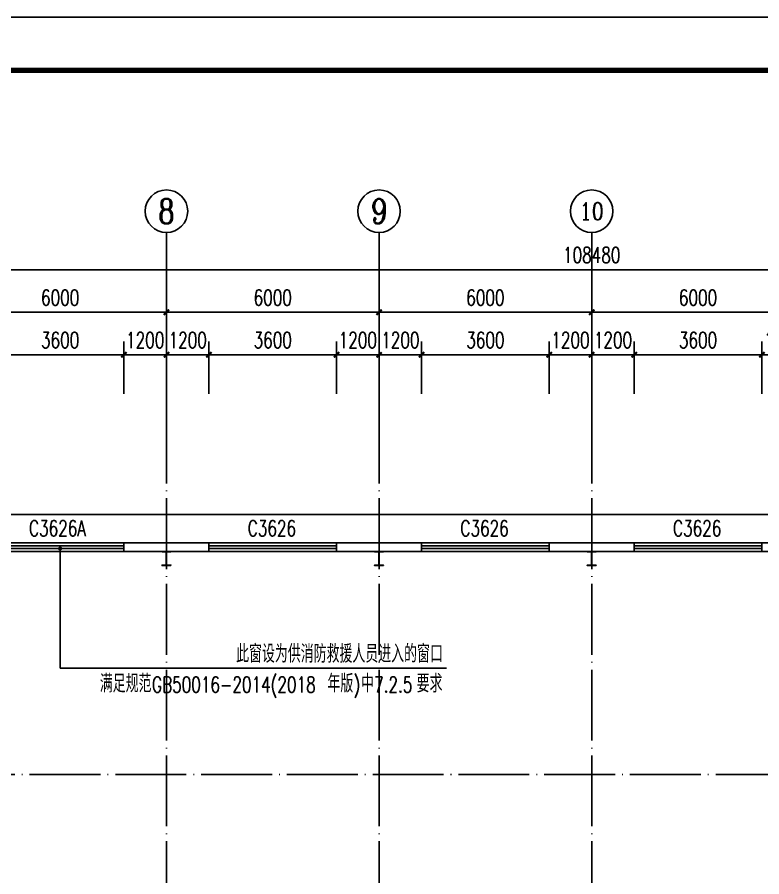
# Model space of a CAD drawing. Extents: x 1900113 to 2270874, y 17288394 to 17931430.
# Drawn here: x 2171712 to 2192724, y 17807191 to 17831452 of the extents above; entities that cross this region are included whole.
import ezdxf
from ezdxf.enums import TextEntityAlignment as Align

# ---------------------------------------------------------------- set-up
doc = ezdxf.new("R2010")
doc.units = 0
doc.header["$LTSCALE"] = 1000
doc.header["$MEASUREMENT"] = 0
doc.linetypes.add('DOTE', pattern=[2.42, 2, -0.2, 0.02, -0.2])
doc.layers.get('Defpoints').update_dxf_attribs({"color": 250})
for name, color, linetype in [('AXIS_TEXT', 7, 'Continuous'), ('AXIS_内部', 151, 'Continuous'), ('AXIS_外部', 171, 'Continuous'), ('COLUMN', 2, 'Continuous'), ('DIM_LEAD', 145, 'Continuous'), ('DOTE', 1, 'DOTE'), ('GROUND', 150, 'Continuous'), ('PUB_TEXT', 7, 'Continuous'), ('TK', 4, 'Continuous'), ('WALL-PARAPET', 6, 'Continuous'), ('WINDOW', 140, 'Continuous'), ('WINDOW_TEXT', 7, 'Continuous')]:
    doc.layers.add(name, color=color, linetype=linetype)
doc.styles.add('_TCH_AXIS', font='COMPLEX', dxfattribs={"bigfont": 'GBCBIG'})
doc.styles.add('_TCH_DIM', font='SIMPLEX', dxfattribs={"bigfont": 'GBCBIG'})
doc.styles.add('_TCH_DIM_T3', font='SIMPLEX', dxfattribs={"width": 0.705882, "bigfont": 'GBCBIG'})
doc.styles.add('_TCH_WINDOW', font='SIMPLEX', dxfattribs={"height": 3.5, "bigfont": 'GBCBIG'})
doc.styles.add('COMPLEX', font='COMPLEX')
doc.dimstyles.new('_TCH_ARCH&&150', dxfattribs={"dimtxt": 446.25, "dimasz": 150, "dimexe": 375, "dimexo": 450, "dimgap": 189.375, "dimtad": 1, "dimdec": 0, "dimzin": 0, "dimdsep": 46, "dimtxsty": '_TCH_DIM_T3', "dimblk": 'ARCHTICK', "dimcen": 0.09, "dimclrt": 7, "dimazin": 2, "dimtfac": 1, "dimtdec": 0, "dimtix": 1, "dimtmove": 2, "dimatfit": 3, "dimfxl": 0, "dimtolj": 1, "dimtzin": 0, "dimarcsym": 0})

# ---------------------------------------------------------------- blocks, each defined once
blk = doc.blocks.new('A$C3ACC4A1C')
at = {"layer": 'COLUMN'}
h = blk.add_hatch(color=256, dxfattribs=at)
h.paths.add_polyline_path([(125, 400), (0, 400), (0, 388), (120, 388), (120, 200), (125, 200)])
h.paths.add_polyline_path([(250, 400), (125, 400), (125, 200), (130, 200), (130, 388), (250, 388)])
h.paths.add_polyline_path([(250, 12), (130, 12), (130, 200), (125, 200), (125, 0), (250, 0)])
h.paths.add_polyline_path([(125, 200), (120, 200), (120, 12), (0, 12), (0, 0), (125, 0)])
blk.add_lwpolyline([(0, 0), (0, 12), (120, 12), (120, 388), (0, 388), (0, 400), (250, 400), (250, 388), (130, 388), (130, 12), (250, 12), (250, 0)], close=True, dxfattribs=at)
blk = doc.blocks.new('GeYuanFrame_52371686', base_point=(20.09, 4.53))
at = {"layer": 'TK'}
blk.add_lwpolyline([(20.09, 4.53), (20.09, 598.53), (1071.09, 598.53), (1071.09, 4.53)], close=True, dxfattribs=at)
at = {"layer": 'TK', "const_width": 1}
blk.add_lwpolyline([(45.09, 588.53), (1061.09, 588.53), (1061.09, 14.53), (45.09, 14.53)], close=True, dxfattribs=at)
blk = doc.blocks.new('_ArchTick')
at = {"color": 0, "linetype": 'ByBlock', "const_width": 0.4}
blk.add_lwpolyline([(-0.5, -0.5), (0.5, 0.5)], dxfattribs=at)
blk = doc.blocks.new('*D303')
at = {"layer": 'AXIS_内部', "color": 0, "lineweight": -2}
for p, q in [((2192724, 17820825), (2192724, 17822300)), ((2193924, 17820825), (2193924, 17822300)), ((2192724, 17821925), (2192574, 17821925)), ((2192724, 17821925), (2193924, 17821925)), ((2193924, 17821925), (2194074, 17821925))]:
    blk.add_line(p, q, dxfattribs=at)
at = {"layer": 'Defpoints', "color": 0}
for p in [(2193924, 17821925), (2192724, 17820375), (2193924, 17820375)]:
    blk.add_point(p, dxfattribs=at)
at = {"layer": 'AXIS_内部', "color": 0, "lineweight": -2, "xscale": 150, "yscale": 150, "zscale": 150}
blk.add_blockref('_ArchTick', (2192724, 17821925), dxfattribs=at)
at = {"layer": 'AXIS_内部', "color": 0, "lineweight": -2, "xscale": 150, "yscale": 150, "zscale": 150, "rotation": 180}
blk.add_blockref('_ArchTick', (2193924, 17821925), dxfattribs=at)
at = {"layer": 'AXIS_内部', "color": 7, "insert": (2193324, 17822338), "char_height": 446.2, "attachment_point": 5, "style": '_TCH_DIM_T3'}
blk.add_mtext('\\A1;1200', dxfattribs=at)
blk = doc.blocks.new('*D304')
at = {"layer": 'AXIS_内部', "color": 0, "lineweight": -2}
for p, q in [((2189124, 17820825), (2189124, 17822300)), ((2192724, 17820825), (2192724, 17822300)), ((2189124, 17821925), (2192724, 17821925))]:
    blk.add_line(p, q, dxfattribs=at)
at = {"layer": 'Defpoints', "color": 0}
for p in [(2192724, 17821925), (2189124, 17820375), (2192724, 17820375)]:
    blk.add_point(p, dxfattribs=at)
at = {"layer": 'AXIS_内部', "color": 0, "lineweight": -2, "xscale": 150, "yscale": 150, "zscale": 150, "rotation": 180}
blk.add_blockref('_ArchTick', (2189124, 17821925), dxfattribs=at)
at = {"layer": 'AXIS_内部', "color": 0, "lineweight": -2, "xscale": 150, "yscale": 150, "zscale": 150}
blk.add_blockref('_ArchTick', (2192724, 17821925), dxfattribs=at)
at = {"layer": 'AXIS_内部', "color": 7, "insert": (2190924, 17822338), "char_height": 446.2, "attachment_point": 5, "style": '_TCH_DIM_T3'}
blk.add_mtext('\\A1;3600', dxfattribs=at)
blk = doc.blocks.new('*D305')
at = {"layer": 'AXIS_内部', "color": 0, "lineweight": -2}
for p, q in [((2187924, 17820825), (2187924, 17822300)), ((2189124, 17820825), (2189124, 17822300)), ((2187924, 17821925), (2187774, 17821925)), ((2187924, 17821925), (2189124, 17821925)), ((2189124, 17821925), (2189274, 17821925))]:
    blk.add_line(p, q, dxfattribs=at)
at = {"layer": 'Defpoints', "color": 0}
for p in [(2189124, 17821925), (2187924, 17820375), (2189124, 17820375)]:
    blk.add_point(p, dxfattribs=at)
at = {"layer": 'AXIS_内部', "color": 0, "lineweight": -2, "xscale": 150, "yscale": 150, "zscale": 150}
blk.add_blockref('_ArchTick', (2187924, 17821925), dxfattribs=at)
at = {"layer": 'AXIS_内部', "color": 0, "lineweight": -2, "xscale": 150, "yscale": 150, "zscale": 150, "rotation": 180}
blk.add_blockref('_ArchTick', (2189124, 17821925), dxfattribs=at)
at = {"layer": 'AXIS_内部', "color": 7, "insert": (2188524, 17822338), "char_height": 446.2, "attachment_point": 5, "style": '_TCH_DIM_T3'}
blk.add_mtext('\\A1;1200', dxfattribs=at)
blk = doc.blocks.new('*D306')
at = {"layer": 'AXIS_内部', "color": 0, "lineweight": -2}
for p, q in [((2186724, 17820825), (2186724, 17822300)), ((2187924, 17820825), (2187924, 17822300)), ((2186724, 17821925), (2186574, 17821925)), ((2186724, 17821925), (2187924, 17821925)), ((2187924, 17821925), (2188074, 17821925))]:
    blk.add_line(p, q, dxfattribs=at)
at = {"layer": 'Defpoints', "color": 0}
for p in [(2187924, 17821925), (2186724, 17820375), (2187924, 17820375)]:
    blk.add_point(p, dxfattribs=at)
at = {"layer": 'AXIS_内部', "color": 0, "lineweight": -2, "xscale": 150, "yscale": 150, "zscale": 150}
blk.add_blockref('_ArchTick', (2186724, 17821925), dxfattribs=at)
at = {"layer": 'AXIS_内部', "color": 0, "lineweight": -2, "xscale": 150, "yscale": 150, "zscale": 150, "rotation": 180}
blk.add_blockref('_ArchTick', (2187924, 17821925), dxfattribs=at)
at = {"layer": 'AXIS_内部', "color": 7, "insert": (2187324, 17822338), "char_height": 446.2, "attachment_point": 5, "style": '_TCH_DIM_T3'}
blk.add_mtext('\\A1;1200', dxfattribs=at)
blk = doc.blocks.new('*D307')
at = {"layer": 'AXIS_内部', "color": 0, "lineweight": -2}
for p, q in [((2183124, 17820825), (2183124, 17822300)), ((2186724, 17820825), (2186724, 17822300)), ((2183124, 17821925), (2186724, 17821925))]:
    blk.add_line(p, q, dxfattribs=at)
at = {"layer": 'Defpoints', "color": 0}
for p in [(2186724, 17821925), (2183124, 17820375), (2186724, 17820375)]:
    blk.add_point(p, dxfattribs=at)
at = {"layer": 'AXIS_内部', "color": 0, "lineweight": -2, "xscale": 150, "yscale": 150, "zscale": 150, "rotation": 180}
blk.add_blockref('_ArchTick', (2183124, 17821925), dxfattribs=at)
at = {"layer": 'AXIS_内部', "color": 0, "lineweight": -2, "xscale": 150, "yscale": 150, "zscale": 150}
blk.add_blockref('_ArchTick', (2186724, 17821925), dxfattribs=at)
at = {"layer": 'AXIS_内部', "color": 7, "insert": (2184924, 17822338), "char_height": 446.2, "attachment_point": 5, "style": '_TCH_DIM_T3'}
blk.add_mtext('\\A1;3600', dxfattribs=at)
blk = doc.blocks.new('*D308')
at = {"layer": 'AXIS_内部', "color": 0, "lineweight": -2}
for p, q in [((2181924, 17820825), (2181924, 17822300)), ((2183124, 17820825), (2183124, 17822300)), ((2181924, 17821925), (2181774, 17821925)), ((2181924, 17821925), (2183124, 17821925)), ((2183124, 17821925), (2183274, 17821925))]:
    blk.add_line(p, q, dxfattribs=at)
at = {"layer": 'Defpoints', "color": 0}
for p in [(2183124, 17821925), (2181924, 17820375), (2183124, 17820375)]:
    blk.add_point(p, dxfattribs=at)
at = {"layer": 'AXIS_内部', "color": 0, "lineweight": -2, "xscale": 150, "yscale": 150, "zscale": 150}
blk.add_blockref('_ArchTick', (2181924, 17821925), dxfattribs=at)
at = {"layer": 'AXIS_内部', "color": 0, "lineweight": -2, "xscale": 150, "yscale": 150, "zscale": 150, "rotation": 180}
blk.add_blockref('_ArchTick', (2183124, 17821925), dxfattribs=at)
at = {"layer": 'AXIS_内部', "color": 7, "insert": (2182524, 17822338), "char_height": 446.2, "attachment_point": 5, "style": '_TCH_DIM_T3'}
blk.add_mtext('\\A1;1200', dxfattribs=at)
blk = doc.blocks.new('*D309')
at = {"layer": 'AXIS_内部', "color": 0, "lineweight": -2}
for p, q in [((2180724, 17820825), (2180724, 17822300)), ((2181924, 17820825), (2181924, 17822300)), ((2180724, 17821925), (2180574, 17821925)), ((2180724, 17821925), (2181924, 17821925)), ((2181924, 17821925), (2182074, 17821925))]:
    blk.add_line(p, q, dxfattribs=at)
at = {"layer": 'Defpoints', "color": 0}
for p in [(2181924, 17821925), (2180724, 17820375), (2181924, 17820375)]:
    blk.add_point(p, dxfattribs=at)
at = {"layer": 'AXIS_内部', "color": 0, "lineweight": -2, "xscale": 150, "yscale": 150, "zscale": 150}
blk.add_blockref('_ArchTick', (2180724, 17821925), dxfattribs=at)
at = {"layer": 'AXIS_内部', "color": 0, "lineweight": -2, "xscale": 150, "yscale": 150, "zscale": 150, "rotation": 180}
blk.add_blockref('_ArchTick', (2181924, 17821925), dxfattribs=at)
at = {"layer": 'AXIS_内部', "color": 7, "insert": (2181324, 17822338), "char_height": 446.2, "attachment_point": 5, "style": '_TCH_DIM_T3'}
blk.add_mtext('\\A1;1200', dxfattribs=at)
blk = doc.blocks.new('*D310')
at = {"layer": 'AXIS_内部', "color": 0, "lineweight": -2}
for p, q in [((2177124, 17820825), (2177124, 17822300)), ((2180724, 17820825), (2180724, 17822300)), ((2177124, 17821925), (2180724, 17821925))]:
    blk.add_line(p, q, dxfattribs=at)
at = {"layer": 'Defpoints', "color": 0}
for p in [(2180724, 17821925), (2177124, 17820375), (2180724, 17820375)]:
    blk.add_point(p, dxfattribs=at)
at = {"layer": 'AXIS_内部', "color": 0, "lineweight": -2, "xscale": 150, "yscale": 150, "zscale": 150, "rotation": 180}
blk.add_blockref('_ArchTick', (2177124, 17821925), dxfattribs=at)
at = {"layer": 'AXIS_内部', "color": 0, "lineweight": -2, "xscale": 150, "yscale": 150, "zscale": 150}
blk.add_blockref('_ArchTick', (2180724, 17821925), dxfattribs=at)
at = {"layer": 'AXIS_内部', "color": 7, "insert": (2178924, 17822338), "char_height": 446.2, "attachment_point": 5, "style": '_TCH_DIM_T3'}
blk.add_mtext('\\A1;3600', dxfattribs=at)
blk = doc.blocks.new('*D311')
at = {"layer": 'AXIS_内部', "color": 0, "lineweight": -2}
for p, q in [((2175924, 17820825), (2175924, 17822300)), ((2177124, 17820825), (2177124, 17822300)), ((2175924, 17821925), (2175774, 17821925)), ((2175924, 17821925), (2177124, 17821925)), ((2177124, 17821925), (2177274, 17821925))]:
    blk.add_line(p, q, dxfattribs=at)
at = {"layer": 'Defpoints', "color": 0}
for p in [(2177124, 17821925), (2175924, 17820375), (2177124, 17820375)]:
    blk.add_point(p, dxfattribs=at)
at = {"layer": 'AXIS_内部', "color": 0, "lineweight": -2, "xscale": 150, "yscale": 150, "zscale": 150}
blk.add_blockref('_ArchTick', (2175924, 17821925), dxfattribs=at)
at = {"layer": 'AXIS_内部', "color": 0, "lineweight": -2, "xscale": 150, "yscale": 150, "zscale": 150, "rotation": 180}
blk.add_blockref('_ArchTick', (2177124, 17821925), dxfattribs=at)
at = {"layer": 'AXIS_内部', "color": 7, "insert": (2176524, 17822338), "char_height": 446.2, "attachment_point": 5, "style": '_TCH_DIM_T3'}
blk.add_mtext('\\A1;1200', dxfattribs=at)
blk = doc.blocks.new('*D312')
at = {"layer": 'AXIS_内部', "color": 0, "lineweight": -2}
for p, q in [((2174724, 17820825), (2174724, 17822300)), ((2175924, 17820825), (2175924, 17822300)), ((2174724, 17821925), (2174574, 17821925)), ((2174724, 17821925), (2175924, 17821925)), ((2175924, 17821925), (2176074, 17821925))]:
    blk.add_line(p, q, dxfattribs=at)
at = {"layer": 'Defpoints', "color": 0}
for p in [(2175924, 17821925), (2174724, 17820375), (2175924, 17820375)]:
    blk.add_point(p, dxfattribs=at)
at = {"layer": 'AXIS_内部', "color": 0, "lineweight": -2, "xscale": 150, "yscale": 150, "zscale": 150}
blk.add_blockref('_ArchTick', (2174724, 17821925), dxfattribs=at)
at = {"layer": 'AXIS_内部', "color": 0, "lineweight": -2, "xscale": 150, "yscale": 150, "zscale": 150, "rotation": 180}
blk.add_blockref('_ArchTick', (2175924, 17821925), dxfattribs=at)
at = {"layer": 'AXIS_内部', "color": 7, "insert": (2175324, 17822338), "char_height": 446.2, "attachment_point": 5, "style": '_TCH_DIM_T3'}
blk.add_mtext('\\A1;1200', dxfattribs=at)
blk = doc.blocks.new('*D313')
at = {"layer": 'AXIS_内部', "color": 0, "lineweight": -2}
for p, q in [((2171124, 17820825), (2171124, 17822300)), ((2174724, 17820825), (2174724, 17822300)), ((2171124, 17821925), (2174724, 17821925))]:
    blk.add_line(p, q, dxfattribs=at)
at = {"layer": 'Defpoints', "color": 0}
for p in [(2174724, 17821925), (2171124, 17820375), (2174724, 17820375)]:
    blk.add_point(p, dxfattribs=at)
at = {"layer": 'AXIS_内部', "color": 0, "lineweight": -2, "xscale": 150, "yscale": 150, "zscale": 150, "rotation": 180}
blk.add_blockref('_ArchTick', (2171124, 17821925), dxfattribs=at)
at = {"layer": 'AXIS_内部', "color": 0, "lineweight": -2, "xscale": 150, "yscale": 150, "zscale": 150}
blk.add_blockref('_ArchTick', (2174724, 17821925), dxfattribs=at)
at = {"layer": 'AXIS_内部', "color": 7, "insert": (2172924, 17822338), "char_height": 446.2, "attachment_point": 5, "style": '_TCH_DIM_T3'}
blk.add_mtext('\\A1;3600', dxfattribs=at)
blk = doc.blocks.new('*D592')
at = {"layer": 'AXIS_外部', "color": 0, "lineweight": -2}
for p, q in [((2169924, 17819825), (2169924, 17823500)), ((2175924, 17819825), (2175924, 17823500)), ((2169924, 17823125), (2175924, 17823125))]:
    blk.add_line(p, q, dxfattribs=at)
at = {"layer": 'Defpoints', "color": 0}
for p in [(2175924, 17823125), (2169924, 17819375), (2175924, 17819375)]:
    blk.add_point(p, dxfattribs=at)
at = {"layer": 'AXIS_外部', "color": 0, "lineweight": -2, "xscale": 150, "yscale": 150, "zscale": 150, "rotation": 180}
blk.add_blockref('_ArchTick', (2169924, 17823125), dxfattribs=at)
at = {"layer": 'AXIS_外部', "color": 0, "lineweight": -2, "xscale": 150, "yscale": 150, "zscale": 150}
blk.add_blockref('_ArchTick', (2175924, 17823125), dxfattribs=at)
at = {"layer": 'AXIS_外部', "color": 7, "insert": (2172924, 17823538), "char_height": 446.2, "attachment_point": 5, "style": '_TCH_DIM_T3'}
blk.add_mtext('\\A1;6000', dxfattribs=at)
blk = doc.blocks.new('*D593')
at = {"layer": 'AXIS_外部', "color": 0, "lineweight": -2}
for p, q in [((2175924, 17819825), (2175924, 17823500)), ((2181924, 17819825), (2181924, 17823500)), ((2175924, 17823125), (2181924, 17823125))]:
    blk.add_line(p, q, dxfattribs=at)
at = {"layer": 'Defpoints', "color": 0}
for p in [(2181924, 17823125), (2175924, 17819375), (2181924, 17819375)]:
    blk.add_point(p, dxfattribs=at)
at = {"layer": 'AXIS_外部', "color": 0, "lineweight": -2, "xscale": 150, "yscale": 150, "zscale": 150, "rotation": 180}
blk.add_blockref('_ArchTick', (2175924, 17823125), dxfattribs=at)
at = {"layer": 'AXIS_外部', "color": 0, "lineweight": -2, "xscale": 150, "yscale": 150, "zscale": 150}
blk.add_blockref('_ArchTick', (2181924, 17823125), dxfattribs=at)
at = {"layer": 'AXIS_外部', "color": 7, "insert": (2178924, 17823538), "char_height": 446.2, "attachment_point": 5, "style": '_TCH_DIM_T3'}
blk.add_mtext('\\A1;6000', dxfattribs=at)
blk = doc.blocks.new('*D594')
at = {"layer": 'AXIS_外部', "color": 0, "lineweight": -2}
for p, q in [((2181924, 17819825), (2181924, 17823500)), ((2187924, 17819825), (2187924, 17823500)), ((2181924, 17823125), (2187924, 17823125))]:
    blk.add_line(p, q, dxfattribs=at)
at = {"layer": 'Defpoints', "color": 0}
for p in [(2187924, 17823125), (2181924, 17819375), (2187924, 17819375)]:
    blk.add_point(p, dxfattribs=at)
at = {"layer": 'AXIS_外部', "color": 0, "lineweight": -2, "xscale": 150, "yscale": 150, "zscale": 150, "rotation": 180}
blk.add_blockref('_ArchTick', (2181924, 17823125), dxfattribs=at)
at = {"layer": 'AXIS_外部', "color": 0, "lineweight": -2, "xscale": 150, "yscale": 150, "zscale": 150}
blk.add_blockref('_ArchTick', (2187924, 17823125), dxfattribs=at)
at = {"layer": 'AXIS_外部', "color": 7, "insert": (2184924, 17823538), "char_height": 446.2, "attachment_point": 5, "style": '_TCH_DIM_T3'}
blk.add_mtext('\\A1;6000', dxfattribs=at)
blk = doc.blocks.new('*D595')
at = {"layer": 'AXIS_外部', "color": 0, "lineweight": -2}
for p, q in [((2187924, 17819825), (2187924, 17823500)), ((2193924, 17819825), (2193924, 17823500)), ((2187924, 17823125), (2193924, 17823125))]:
    blk.add_line(p, q, dxfattribs=at)
at = {"layer": 'Defpoints', "color": 0}
for p in [(2193924, 17823125), (2187924, 17819375), (2193924, 17819375)]:
    blk.add_point(p, dxfattribs=at)
at = {"layer": 'AXIS_外部', "color": 0, "lineweight": -2, "xscale": 150, "yscale": 150, "zscale": 150, "rotation": 180}
blk.add_blockref('_ArchTick', (2187924, 17823125), dxfattribs=at)
at = {"layer": 'AXIS_外部', "color": 0, "lineweight": -2, "xscale": 150, "yscale": 150, "zscale": 150}
blk.add_blockref('_ArchTick', (2193924, 17823125), dxfattribs=at)
at = {"layer": 'AXIS_外部', "color": 7, "insert": (2190924, 17823538), "char_height": 446.2, "attachment_point": 5, "style": '_TCH_DIM_T3'}
blk.add_mtext('\\A1;6000', dxfattribs=at)
blk = doc.blocks.new('*D605')
at = {"layer": 'AXIS_外部', "color": 0, "lineweight": -2}
for p, q in [((2133684, 17819825), (2133684, 17824700)), ((2242164, 17819825), (2242164, 17824700)), ((2133684, 17824325), (2242164, 17824325))]:
    blk.add_line(p, q, dxfattribs=at)
at = {"layer": 'Defpoints', "color": 0}
for p in [(2242164, 17824325), (2133684, 17819375), (2242164, 17819375)]:
    blk.add_point(p, dxfattribs=at)
at = {"layer": 'AXIS_外部', "color": 0, "lineweight": -2, "xscale": 150, "yscale": 150, "zscale": 150, "rotation": 180}
blk.add_blockref('_ArchTick', (2133684, 17824325), dxfattribs=at)
at = {"layer": 'AXIS_外部', "color": 0, "lineweight": -2, "xscale": 150, "yscale": 150, "zscale": 150}
blk.add_blockref('_ArchTick', (2242164, 17824325), dxfattribs=at)
at = {"layer": 'AXIS_外部', "color": 7, "insert": (2187924, 17824738), "char_height": 446.2, "attachment_point": 5, "style": '_TCH_DIM_T3'}
blk.add_mtext('\\A1;108480', dxfattribs=at)
blk = doc.blocks.new('$WINLIB2D$00000001')
for p, q in [((-0.5, 0.5), (0.5, 0.5)), ((-0.5, 0.5), (-0.5, -0.5)), ((0.5, -0.5), (0.5, 0.5)), ((0.5, 0.1667), (-0.5, 0.1667)), ((0.5, -0.1667), (-0.5, -0.1667)), ((-0.5, -0.5), (0.5, -0.5))]:
    blk.add_line(p, q)
blk = doc.blocks.new('_AXISO')
blk.add_circle((0, 0), 0.5)
at = {"layer": 'AXIS_TEXT', "style": 'COMPLEX', "width": 1.041667}
blk.add_attdef('A', text='', height=0.56, dxfattribs=at).set_placement((-0.25, -0.28), (0.25, -0.28), align=Align.FIT)

msp = doc.modelspace()

# ---------------------------------------------------------------- linework, layer by layer
at = {"layer": 'AXIS_外部'}
for p, q in [((2175923.5, 17819375.4), (2175923.5, 17825375.4)), ((2181923.5, 17819375.4), (2181923.5, 17825375.4)), ((2187923.5, 17819375.4), (2187923.5, 17825375.4))]:
    msp.add_line(p, q, dxfattribs=at)
at = {"layer": 'DIM_LEAD'}
for p, q in [((2172923.5, 17816455.4), (2172923.5, 17813075.4)), ((2172923.5, 17813075.4), (2183822.3, 17813075.4))]:
    msp.add_line(p, q, dxfattribs=at)
at = {"layer": 'DIM_LEAD', "const_width": 60}
msp.add_lwpolyline([(2172923.5, 17816485.4, 1), (2172923.5, 17816425.4, 1)], format="xyb", close=True, dxfattribs=at)
at = {"layer": 'DOTE'}
for p, q in [((2175923.5, 17755375.4), (2175923.5, 17819375.4)), ((2181923.5, 17755375.4), (2181923.5, 17819375.4)), ((2187923.5, 17755375.4), (2187923.5, 17819375.4)), ((2130923.5, 17816375.4), (2244923.5, 17816375.4)), ((2130923.5, 17810075.4), (2244923.5, 17810075.4))]:
    msp.add_line(p, q, dxfattribs=at)
at = {"layer": 'GROUND'}
for p, q in [((2206373.5, 17817415.4), (2163473.5, 17817415.4)), ((2206373.5, 17816615.4), (2163473.5, 17816615.4))]:
    msp.add_line(p, q, dxfattribs=at)
at = {"layer": 'WALL-PARAPET'}
for p, q in [((2177123.5, 17816615.4), (2174723.5, 17816615.4)), ((2174723.5, 17816615.4), (2174723.5, 17816375.4)), ((2177123.5, 17816375.4), (2177123.5, 17816615.4)), ((2183123.5, 17816615.4), (2180723.5, 17816615.4)), ((2180723.5, 17816615.4), (2180723.5, 17816375.4)), ((2183123.5, 17816375.4), (2183123.5, 17816615.4)), ((2189123.5, 17816615.4), (2186723.5, 17816615.4)), ((2186723.5, 17816615.4), (2186723.5, 17816375.4)), ((2189123.5, 17816375.4), (2189123.5, 17816615.4)), ((2174723.5, 17816375.4), (2177123.5, 17816375.4)), ((2180723.5, 17816375.4), (2183123.5, 17816375.4)), ((2186723.5, 17816375.4), (2189123.5, 17816375.4))]:
    msp.add_line(p, q, dxfattribs=at)

# ---------------------------------------------------------------- block references
at = {"xscale": 150, "yscale": 150, "zscale": 150}
msp.add_blockref('GeYuanFrame_52371686', (2113223.5, 17742352.4), dxfattribs=at)
at = {"layer": 'AXIS_外部'}
ref = msp.add_blockref('_AXISO', (2175923.5, 17825975.4), dxfattribs=dict(at, xscale=1200, yscale=1200, zscale=1200))
ref.add_attrib('A', '8', dxfattribs={"layer": 'AXIS_TEXT', "height": 698.9, "style": '_TCH_AXIS'}).set_placement((2175690.5, 17825625.9), (2176156.5, 17825625.9), align=Align.FIT)
ref = msp.add_blockref('_AXISO', (2181923.5, 17825975.4), dxfattribs=dict(at, xscale=1200, yscale=1200, zscale=1200))
ref.add_attrib('A', '9', dxfattribs={"layer": 'AXIS_TEXT', "height": 698.9, "style": '_TCH_AXIS'}).set_placement((2181690.5, 17825625.9), (2182156.5, 17825625.9), align=Align.FIT)
ref = msp.add_blockref('_AXISO', (2187923.5, 17825975.4), dxfattribs=dict(at, xscale=1200, yscale=1200, zscale=1200))
ref.add_attrib('A', '10', dxfattribs={"layer": 'AXIS_TEXT', "height": 492.67, "style": '_TCH_AXIS'}).set_placement((2187583.3, 17825729.1), (2188263.7, 17825729.1), align=Align.FIT)
at = {"layer": 'COLUMN', "xscale": -1}
for p in [(2176048.5, 17815975.4), (2182048.5, 17815975.4), (2188048.5, 17815975.4)]:
    msp.add_blockref('A$C3ACC4A1C', p, dxfattribs=at)
at = {"layer": 'WINDOW'}
ref = msp.add_blockref('$WINLIB2D$00000001', (2172923.5, 17816495.4), dxfattribs=dict(at, xscale=3600.000000003725, yscale=-240, zscale=3600.000000003725))
ref.add_attrib('A', 'C3626A', (2172046, 17816804.8), dxfattribs={"layer": 'WINDOW_TEXT', "height": 446.25, "style": '_TCH_WINDOW', "width": 0.705882})
ref = msp.add_blockref('$WINLIB2D$00000001', (2178923.5, 17816495.4), dxfattribs=dict(at, xscale=3600.000000003725, yscale=-240, zscale=3600.000000003725))
ref.add_attrib('A', 'C3626', (2178218.5, 17816804.8), dxfattribs={"layer": 'WINDOW_TEXT', "height": 446.25, "style": '_TCH_WINDOW', "width": 0.705882})
ref = msp.add_blockref('$WINLIB2D$00000001', (2184923.5, 17816495.4), dxfattribs=dict(at, xscale=3600.000000003725, yscale=-240, zscale=3600.000000003725))
ref.add_attrib('A', 'C3626', (2184218.5, 17816804.8), dxfattribs={"layer": 'WINDOW_TEXT', "height": 446.25, "style": '_TCH_WINDOW', "width": 0.705882})
ref = msp.add_blockref('$WINLIB2D$00000001', (2190923.5, 17816495.4), dxfattribs=dict(at, xscale=-3600.000000003725, yscale=-240, zscale=-3600.000000003725))
ref.add_attrib('A', 'C3626', (2190218.5, 17816804.8), dxfattribs={"layer": 'WINDOW_TEXT', "height": 446.25, "style": '_TCH_WINDOW', "width": 0.705882})

# ---------------------------------------------------------------- texts
at = {"layer": 'PUB_TEXT', "style": '_TCH_DIM'}
for s, height, p in [('此窗设为供消防救援人员进入的窗口', 506.383, (2177889.8, 17813232.9)), ('满足规范', 506.38, (2174043.1, 17812392.9)), ('年版', 506.38, (2180467.5, 17812392.9)), ('中', 506.4, (2181414.8, 17812392.9)), ('要求', 506.38, (2182983.4, 17812392.9))]:
    msp.add_text(s, height=height, dxfattribs=at).set_placement(p)
at = {"layer": 'PUB_TEXT', "style": '_TCH_DIM', "width": 0.705882}
for s, height, p in [('GB50016-2014(2018', 446.25, (2175517.5, 17812392.9)), (')', 446.2, (2181204.8, 17812392.9)), ('7.2.5', 446.25, (2181783.4, 17812392.9))]:
    msp.add_text(s, height=height, dxfattribs=at).set_placement(p)

# ---------------------------------------------------------------- dimensions: what is measured, and where the dimension line sits
at = {"layer": 'AXIS_内部'}
for p1, p2, picture, middle in [((2171123.5, 17820375.4), (2174723.5, 17820375.4), '*D313', (2172923.5, 17822337.9)), ((2174723.5, 17820375.4), (2175923.5, 17820375.4), '*D312', (2175323.5, 17822337.9)), ((2175923.5, 17820375.4), (2177123.5, 17820375.4), '*D311', (2176523.5, 17822337.9)), ((2177123.5, 17820375.4), (2180723.5, 17820375.4), '*D310', (2178923.5, 17822337.9)), ((2180723.5, 17820375.4), (2181923.5, 17820375.4), '*D309', (2181323.5, 17822337.9)), ((2181923.5, 17820375.4), (2183123.5, 17820375.4), '*D308', (2182523.5, 17822337.9)), ((2183123.5, 17820375.4), (2186723.5, 17820375.4), '*D307', (2184923.5, 17822337.9)), ((2186723.5, 17820375.4), (2187923.5, 17820375.4), '*D306', (2187323.5, 17822337.9)), ((2187923.5, 17820375.4), (2189123.5, 17820375.4), '*D305', (2188523.5, 17822337.9)), ((2189123.5, 17820375.4), (2192723.5, 17820375.4), '*D304', (2190923.5, 17822337.9)), ((2192723.5, 17820375.4), (2193923.5, 17820375.4), '*D303', (2193323.5, 17822337.9))]:
    dim = msp.add_aligned_dim(p1=p1, p2=p2, distance=1550, dimstyle='_TCH_ARCH&&150', dxfattribs=at)
    dim.commit()
    dim.dimension.update_dxf_attribs({"geometry": picture, "text_midpoint": middle})
at = {"layer": 'AXIS_外部'}
for p1, p2, distance, picture, middle in [((2133683.5, 17819375.4), (2242163.5, 17819375.4), 4950, '*D605', (2187923.5, 17824737.9)), ((2169923.5, 17819375.4), (2175923.5, 17819375.4), 3750, '*D592', (2172923.5, 17823537.9)), ((2175923.5, 17819375.4), (2181923.5, 17819375.4), 3750, '*D593', (2178923.5, 17823537.9)), ((2181923.5, 17819375.4), (2187923.5, 17819375.4), 3750, '*D594', (2184923.5, 17823537.9)), ((2187923.5, 17819375.4), (2193923.5, 17819375.4), 3750, '*D595', (2190923.5, 17823537.9))]:
    dim = msp.add_aligned_dim(p1=p1, p2=p2, distance=distance, dimstyle='_TCH_ARCH&&150', dxfattribs=at)
    dim.commit()
    dim.dimension.update_dxf_attribs({"geometry": picture, "text_midpoint": middle})

doc.saveas('drawing.dxf')
